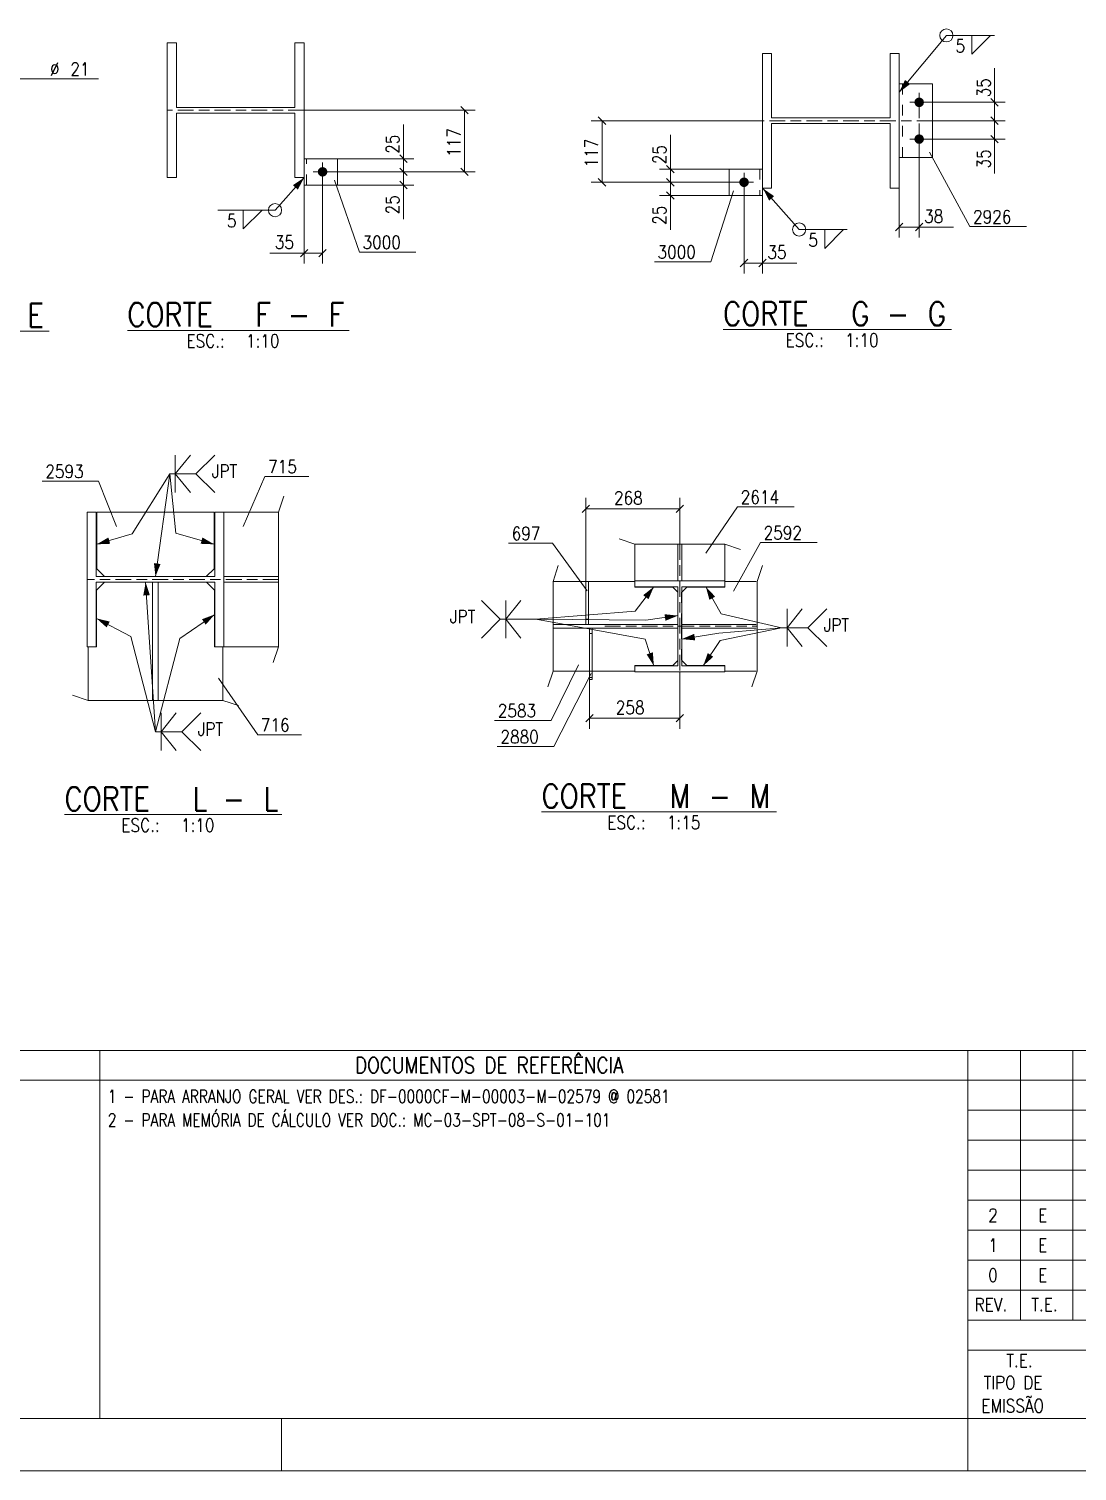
# Model space of a CAD drawing. Header units: millimetres. Extents: x 5 to 846, y 5 to 599.
# Drawn here: x 297.5 to 496.8, y 5 to 279.2 of the extents above; entities that cross this region are included whole.
import ezdxf

# ---------------------------------------------------------------- set-up
doc = ezdxf.new("R2010")
doc.units = ezdxf.units.MM
for name, pattern in [('XKITLINE00', [0]), ('XKITLINE02', [4, 2, -2]), ('XKITLINE06', [7, 3, -1, 2, -1])]:
    doc.linetypes.add(name, pattern=pattern)
for name, color, linetype, lineweight in [('Cota', 4, 'Continuous', 0), ('Marca da peça', 2, 'Continuous', 0), ('Marca do parafuso', 4, 'Continuous', 0), ('Objeto gráfico', 3, 'Continuous', 0), ('Outro tipo de objeto', 7, 'Continuous', 0), ('Parafuso', 3, 'Continuous', 0), ('Peça', 2, 'Continuous', 0), ('Solda', 1, 'Continuous', 0)]:
    doc.layers.add(name, color=color, linetype=linetype, lineweight=lineweight)
doc.styles.add('ROMANS', font='ROMANS__.TTF')
doc.styles.add('SIMPLEX', font='SIMPLEX_.TTF')

msp = doc.modelspace()

# ---------------------------------------------------------------- hatches: boundary and pattern name
at = {"layer": 'Parafuso'}
for points in [[(466.72, 264.33), (466.67, 264.34), (466.63, 264.34), (466.58, 264.35), (466.54, 264.36), (466.5, 264.37), (466.46, 264.38), (466.42, 264.4), (466.38, 264.42), (466.34, 264.44), (466.3, 264.46), (466.26, 264.48), (466.22, 264.51), (466.19, 264.54), (466.16, 264.57), (466.12, 264.6), (466.09, 264.63), (466.06, 264.66), (466.04, 264.7), (466.01, 264.73), (465.99, 264.77), (465.97, 264.81), (465.95, 264.85), (465.93, 264.89), (465.91, 264.93), (465.9, 264.97), (465.89, 265.01), (465.88, 265.06), (465.87, 265.1), (465.86, 265.14), (465.86, 265.19), (465.86, 265.23), (465.86, 265.28), (465.86, 265.32), (465.87, 265.36), (465.88, 265.41), (465.89, 265.45), (465.9, 265.49), (465.91, 265.54), (465.93, 265.58), (465.95, 265.62), (465.97, 265.66), (465.99, 265.69), (466.01, 265.73), (466.04, 265.77), (466.06, 265.8), (466.09, 265.84), (466.12, 265.87), (466.16, 265.9), (466.19, 265.93), (466.22, 265.95), (466.26, 265.98), (466.3, 266), (466.34, 266.03), (466.38, 266.05), (466.42, 266.06), (466.46, 266.08), (466.5, 266.09), (466.54, 266.1), (466.58, 266.11), (466.63, 266.12), (466.67, 266.13), (466.72, 266.13), (466.76, 266.13), (466.8, 266.13), (466.85, 266.13), (466.89, 266.12), (466.94, 266.11), (466.98, 266.1), (467.02, 266.09), (467.06, 266.08), (467.1, 266.06), (467.15, 266.05), (467.18, 266.03), (467.22, 266), (467.26, 265.98), (467.3, 265.95), (467.33, 265.93), (467.36, 265.9), (467.4, 265.87), (467.43, 265.84), (467.46, 265.8), (467.48, 265.77), (467.51, 265.73), (467.53, 265.69), (467.55, 265.66), (467.57, 265.62), (467.59, 265.58), (467.61, 265.54), (467.62, 265.49), (467.63, 265.45), (467.64, 265.41), (467.65, 265.36), (467.66, 265.32), (467.66, 265.28), (467.66, 265.23), (467.66, 265.19), (467.66, 265.14), (467.65, 265.1), (467.64, 265.06), (467.63, 265.01), (467.62, 264.97), (467.61, 264.93), (467.59, 264.89), (467.57, 264.85), (467.55, 264.81), (467.53, 264.77), (467.51, 264.73), (467.48, 264.7), (467.46, 264.66), (467.43, 264.63), (467.4, 264.6), (467.36, 264.57), (467.33, 264.54), (467.3, 264.51), (467.26, 264.48), (467.22, 264.46), (467.18, 264.44), (467.15, 264.42), (467.1, 264.4), (467.06, 264.38), (467.02, 264.37), (466.98, 264.36), (466.94, 264.35), (466.89, 264.34), (466.85, 264.34), (466.8, 264.33), (466.76, 264.33)], [(466.72, 257.33), (466.67, 257.34), (466.63, 257.34), (466.58, 257.35), (466.54, 257.36), (466.5, 257.37), (466.46, 257.38), (466.42, 257.4), (466.38, 257.42), (466.34, 257.44), (466.3, 257.46), (466.26, 257.48), (466.22, 257.51), (466.19, 257.54), (466.16, 257.57), (466.12, 257.6), (466.09, 257.63), (466.06, 257.66), (466.04, 257.7), (466.01, 257.73), (465.99, 257.77), (465.97, 257.81), (465.95, 257.85), (465.93, 257.89), (465.91, 257.93), (465.9, 257.97), (465.89, 258.01), (465.88, 258.06), (465.87, 258.1), (465.86, 258.14), (465.86, 258.19), (465.86, 258.23), (465.86, 258.28), (465.86, 258.32), (465.87, 258.36), (465.88, 258.41), (465.89, 258.45), (465.9, 258.49), (465.91, 258.54), (465.93, 258.58), (465.95, 258.62), (465.97, 258.66), (465.99, 258.69), (466.01, 258.73), (466.04, 258.77), (466.06, 258.8), (466.09, 258.84), (466.12, 258.87), (466.16, 258.9), (466.19, 258.93), (466.22, 258.95), (466.26, 258.98), (466.3, 259), (466.34, 259.03), (466.38, 259.05), (466.42, 259.06), (466.46, 259.08), (466.5, 259.09), (466.54, 259.1), (466.58, 259.11), (466.63, 259.12), (466.67, 259.13), (466.72, 259.13), (466.76, 259.13), (466.8, 259.13), (466.85, 259.13), (466.89, 259.12), (466.94, 259.11), (466.98, 259.1), (467.02, 259.09), (467.06, 259.08), (467.1, 259.06), (467.15, 259.05), (467.18, 259.03), (467.22, 259), (467.26, 258.98), (467.3, 258.95), (467.33, 258.93), (467.36, 258.9), (467.4, 258.87), (467.43, 258.84), (467.46, 258.8), (467.48, 258.77), (467.51, 258.73), (467.53, 258.69), (467.55, 258.66), (467.57, 258.62), (467.59, 258.58), (467.61, 258.54), (467.62, 258.49), (467.63, 258.45), (467.64, 258.41), (467.65, 258.36), (467.66, 258.32), (467.66, 258.28), (467.66, 258.23), (467.66, 258.19), (467.66, 258.14), (467.65, 258.1), (467.64, 258.06), (467.63, 258.01), (467.62, 257.97), (467.61, 257.93), (467.59, 257.89), (467.57, 257.85), (467.55, 257.81), (467.53, 257.77), (467.51, 257.73), (467.48, 257.7), (467.46, 257.66), (467.43, 257.63), (467.4, 257.6), (467.36, 257.57), (467.33, 257.54), (467.3, 257.51), (467.26, 257.48), (467.22, 257.46), (467.18, 257.44), (467.15, 257.42), (467.1, 257.4), (467.06, 257.38), (467.02, 257.37), (466.98, 257.36), (466.94, 257.35), (466.89, 257.34), (466.85, 257.34), (466.8, 257.33), (466.76, 257.33)], [(353.37, 252.91), (353.41, 252.91), (353.46, 252.9), (353.5, 252.89), (353.54, 252.88), (353.59, 252.87), (353.63, 252.86), (353.67, 252.84), (353.71, 252.82), (353.75, 252.8), (353.79, 252.78), (353.83, 252.76), (353.86, 252.73), (353.9, 252.71), (353.93, 252.68), (353.96, 252.65), (353.99, 252.62), (354.02, 252.58), (354.05, 252.55), (354.07, 252.51), (354.1, 252.47), (354.12, 252.44), (354.14, 252.4), (354.16, 252.36), (354.17, 252.31), (354.19, 252.27), (354.2, 252.23), (354.21, 252.19), (354.22, 252.14), (354.22, 252.1), (354.22, 252.06), (354.23, 252.01), (354.22, 251.97), (354.22, 251.92), (354.22, 251.88), (354.21, 251.84), (354.2, 251.79), (354.19, 251.75), (354.17, 251.71), (354.16, 251.67), (354.14, 251.63), (354.12, 251.59), (354.1, 251.55), (354.07, 251.51), (354.05, 251.47), (354.02, 251.44), (353.99, 251.41), (353.96, 251.37), (353.93, 251.34), (353.9, 251.32), (353.86, 251.29), (353.83, 251.26), (353.79, 251.24), (353.75, 251.22), (353.71, 251.2), (353.67, 251.18), (353.63, 251.16), (353.59, 251.15), (353.54, 251.14), (353.5, 251.13), (353.46, 251.12), (353.41, 251.12), (353.37, 251.11), (353.33, 251.11), (353.28, 251.11), (353.24, 251.12), (353.19, 251.12), (353.15, 251.13), (353.11, 251.14), (353.06, 251.15), (353.02, 251.16), (352.98, 251.18), (352.94, 251.2), (352.9, 251.22), (352.86, 251.24), (352.83, 251.26), (352.79, 251.29), (352.75, 251.32), (352.72, 251.34), (352.69, 251.37), (352.66, 251.41), (352.63, 251.44), (352.6, 251.47), (352.58, 251.51), (352.55, 251.55), (352.53, 251.59), (352.51, 251.63), (352.49, 251.67), (352.48, 251.71), (352.46, 251.75), (352.45, 251.79), (352.44, 251.84), (352.44, 251.88), (352.43, 251.92), (352.43, 251.97), (352.43, 252.01), (352.43, 252.06), (352.43, 252.1), (352.44, 252.14), (352.44, 252.19), (352.45, 252.23), (352.46, 252.27), (352.48, 252.31), (352.49, 252.36), (352.51, 252.4), (352.53, 252.44), (352.55, 252.47), (352.58, 252.51), (352.6, 252.55), (352.63, 252.58), (352.66, 252.62), (352.69, 252.65), (352.72, 252.68), (352.75, 252.71), (352.79, 252.73), (352.83, 252.76), (352.86, 252.78), (352.9, 252.8), (352.94, 252.82), (352.98, 252.84), (353.02, 252.86), (353.06, 252.87), (353.11, 252.88), (353.15, 252.89), (353.19, 252.9), (353.24, 252.91), (353.28, 252.91), (353.33, 252.91)], [(433.5, 250.93), (433.55, 250.93), (433.59, 250.92), (433.64, 250.91), (433.68, 250.9), (433.72, 250.89), (433.76, 250.88), (433.8, 250.86), (433.84, 250.84), (433.88, 250.82), (433.92, 250.8), (433.96, 250.78), (434, 250.75), (434.03, 250.73), (434.06, 250.7), (434.1, 250.67), (434.13, 250.64), (434.16, 250.6), (434.18, 250.57), (434.21, 250.53), (434.23, 250.49), (434.25, 250.45), (434.27, 250.42), (434.29, 250.38), (434.31, 250.33), (434.32, 250.29), (434.33, 250.25), (434.34, 250.21), (434.35, 250.16), (434.36, 250.12), (434.36, 250.07), (434.36, 250.03), (434.36, 249.99), (434.36, 249.94), (434.35, 249.9), (434.34, 249.86), (434.33, 249.81), (434.32, 249.77), (434.31, 249.73), (434.29, 249.69), (434.27, 249.65), (434.25, 249.61), (434.23, 249.57), (434.21, 249.53), (434.18, 249.49), (434.16, 249.46), (434.13, 249.43), (434.1, 249.39), (434.06, 249.36), (434.03, 249.33), (434, 249.31), (433.96, 249.28), (433.92, 249.26), (433.88, 249.24), (433.84, 249.22), (433.8, 249.2), (433.76, 249.18), (433.72, 249.17), (433.68, 249.16), (433.64, 249.15), (433.59, 249.14), (433.55, 249.14), (433.5, 249.13), (433.46, 249.13), (433.42, 249.13), (433.37, 249.14), (433.33, 249.14), (433.28, 249.15), (433.24, 249.16), (433.2, 249.17), (433.16, 249.18), (433.12, 249.2), (433.08, 249.22), (433.04, 249.24), (433, 249.26), (432.96, 249.28), (432.92, 249.31), (432.89, 249.33), (432.86, 249.36), (432.82, 249.39), (432.79, 249.43), (432.76, 249.46), (432.74, 249.49), (432.71, 249.53), (432.69, 249.57), (432.67, 249.61), (432.65, 249.65), (432.63, 249.69), (432.61, 249.73), (432.6, 249.77), (432.59, 249.81), (432.58, 249.86), (432.57, 249.9), (432.56, 249.94), (432.56, 249.99), (432.56, 250.03), (432.56, 250.07), (432.56, 250.12), (432.57, 250.16), (432.58, 250.21), (432.59, 250.25), (432.6, 250.29), (432.61, 250.33), (432.63, 250.38), (432.65, 250.42), (432.67, 250.45), (432.69, 250.49), (432.71, 250.53), (432.74, 250.57), (432.76, 250.6), (432.79, 250.64), (432.82, 250.67), (432.86, 250.7), (432.89, 250.73), (432.92, 250.75), (432.96, 250.78), (433, 250.8), (433.04, 250.82), (433.08, 250.84), (433.12, 250.86), (433.16, 250.88), (433.2, 250.89), (433.24, 250.9), (433.28, 250.91), (433.33, 250.92), (433.37, 250.93), (433.42, 250.93), (433.46, 250.93)]]:
    msp.add_hatch(color=7, dxfattribs=at).paths.add_polyline_path(points, flags=17)
at = {"layer": 'Solda'}
for points in [[(462.96, 267.16), (464.08, 269.49), (465.04, 268.69)], [(349.83, 250.91), (348.62, 248.63), (347.69, 249.47)], [(437.06, 248.85), (439.18, 247.39), (438.24, 246.56)], [(416.31, 173.13), (415.29, 170.76), (414.29, 171.53)], [(426.2, 173.13), (427.97, 171.26), (426.88, 170.64)], [(420.9, 167.64), (418.52, 166.67), (418.34, 167.91)], [(421.6, 163.18), (423.98, 164.18), (424.17, 162.95)], [(416.31, 158.1), (414.94, 160.28), (416.13, 160.67)], [(425.7, 158.1), (426.57, 160.53), (427.61, 159.83)]]:
    msp.add_hatch(color=7, dxfattribs=at).paths.add_polyline_path(points, flags=17)

# ---------------------------------------------------------------- linework, layer by layer
at = {"layer": 'Cota', "color": 7, "linetype": 'XKITLINE00', "lineweight": 0}
for p, q in [((481.1, 265.23), (481.1, 271.75)), ((481.1, 265.23), (481.1, 271.75)), ((349.81, 263.71), (382.33, 263.71)), ((379.62, 264.42), (381.03, 263.01)), ((380.33, 252.01), (380.33, 263.71)), ((466.76, 265.23), (483.1, 265.23)), ((480.39, 265.94), (481.8, 264.52)), ((481.1, 261.73), (481.1, 265.23)), ((368.7, 254.51), (368.7, 261.03)), ((368.7, 254.51), (368.7, 261.03)), ((436.96, 261.73), (404.41, 261.73)), ((405.75, 262.44), (407.17, 261.03)), ((406.46, 250.03), (406.46, 261.73)), ((469.31, 261.73), (483.1, 261.73)), ((469.31, 261.73), (483.1, 261.73)), ((480.39, 262.44), (481.8, 261.02)), ((480.39, 262.44), (481.8, 261.02)), ((481.1, 258.23), (481.1, 261.73)), ((419.45, 252.53), (419.45, 259.05)), ((419.45, 252.53), (419.45, 259.05)), ((466.76, 258.23), (466.76, 239.52)), ((466.76, 258.23), (483.1, 258.23)), ((480.39, 258.94), (481.8, 257.52)), ((481.1, 258.23), (481.1, 251.72)), ((481.1, 258.23), (481.1, 251.72)), ((367.99, 255.22), (369.4, 253.8)), ((356.18, 254.51), (370.7, 254.51)), ((367.99, 252.72), (369.4, 251.3)), ((367.99, 252.72), (369.4, 251.3)), ((368.7, 252.01), (368.7, 254.51)), ((379.62, 252.72), (381.03, 251.3)), ((430.61, 252.53), (417.4, 252.53)), ((418.74, 253.24), (420.15, 251.82)), ((419.45, 250.03), (419.45, 252.53)), ((353.33, 252.01), (382.33, 252.01)), ((353.33, 252.01), (370.7, 252.01)), ((353.33, 252.01), (370.7, 252.01)), ((353.33, 252.01), (353.33, 234.58)), ((367.99, 250.22), (369.4, 248.8)), ((368.7, 249.51), (368.7, 252.01)), ((433.46, 250.03), (404.41, 250.03)), ((405.75, 250.74), (407.17, 249.32)), ((433.46, 250.03), (417.4, 250.03)), ((433.46, 250.03), (417.4, 250.03)), ((418.74, 250.74), (420.15, 249.32)), ((418.74, 250.74), (420.15, 249.32)), ((419.45, 247.53), (419.45, 250.03)), ((433.46, 250.03), (433.46, 232.68)), ((349.83, 249.51), (349.83, 234.58)), ((356.18, 249.51), (370.7, 249.51)), ((368.7, 249.51), (368.7, 243)), ((368.7, 249.51), (368.7, 243)), ((430.61, 247.53), (417.4, 247.53)), ((418.74, 248.24), (420.15, 246.82)), ((419.45, 247.53), (419.45, 241.01)), ((419.45, 247.53), (419.45, 241.01)), ((436.96, 247.53), (436.96, 232.68)), ((462.96, 248.93), (462.96, 239.52)), ((463.67, 242.23), (462.25, 240.81)), ((462.96, 241.52), (466.76, 241.52)), ((467.47, 242.23), (466.05, 240.81)), ((466.76, 241.52), (473.28, 241.52)), ((466.76, 241.52), (473.28, 241.52)), ((349.83, 236.58), (343.31, 236.58)), ((349.83, 236.58), (343.31, 236.58)), ((350.53, 237.28), (349.12, 235.87)), ((349.83, 236.58), (353.33, 236.58)), ((354.03, 237.28), (352.62, 235.87)), ((434.17, 235.38), (432.75, 233.97)), ((433.46, 234.68), (436.96, 234.68)), ((437.67, 235.38), (436.25, 233.97)), ((436.96, 234.68), (443.48, 234.68)), ((436.96, 234.68), (443.48, 234.68)), ((403.39, 174.15), (403.39, 190.01)), ((421.25, 181.22), (421.25, 190.01)), ((404.09, 188.67), (402.68, 187.25)), ((403.39, 187.96), (421.25, 187.96)), ((421.96, 188.67), (420.55, 187.25)), ((421.25, 156.95), (421.25, 146.14)), ((404.05, 155.5), (404.05, 146.14)), ((404.76, 148.85), (403.35, 147.43)), ((404.05, 148.14), (421.25, 148.14)), ((421.96, 148.85), (420.55, 147.43))]:
    msp.add_line(p, q, dxfattribs=at)
at = {"layer": 'Cota', "color": 3}
for p in [(380.33, 263.71), (481.1, 265.23), (406.46, 261.73), (481.1, 261.73), (481.1, 261.73), (481.1, 258.23), (368.7, 254.51), (419.45, 252.53), (368.7, 252.01), (368.7, 252.01), (380.33, 252.01), (406.46, 250.03), (419.45, 250.03), (419.45, 250.03), (368.7, 249.51), (419.45, 247.53), (462.96, 241.52), (466.76, 241.52), (349.83, 236.58), (353.33, 236.58), (433.46, 234.68), (436.96, 234.68), (403.39, 187.96), (421.25, 187.96), (404.05, 148.14), (421.25, 148.14)]:
    msp.add_point(p, dxfattribs=at)
at = {"layer": 'Marca da peça', "color": 7, "linetype": 'XKITLINE00', "lineweight": 0}
for p, q in [((468.74, 255.77), (476.4, 241.59)), ((355.57, 250.4), (360.33, 236.77)), ((431.48, 248.38), (427.15, 234.92)), ((476.4, 241.59), (487.14, 241.59)), ((360.33, 236.77), (371.07, 236.77)), ((416.41, 234.92), (427.15, 234.92)), ((300.01, 193.21), (310.75, 193.21)), ((314.15, 184.61), (310.75, 193.21)), ((338.25, 184.62), (342.38, 194.12)), ((342.38, 194.12), (350.73, 194.12)), ((426.19, 179.51), (432.23, 188.31)), ((432.23, 188.31), (442.97, 188.31)), ((388.68, 181.41), (397.03, 181.41)), ((403.65, 172.38), (397.03, 181.41)), ((431.43, 172.27), (436.59, 181.53)), ((436.59, 181.53), (447.34, 181.53)), ((401.97, 158.3), (396.78, 147.72)), ((404.39, 156.67), (397.29, 142.77)), ((333.52, 155.77), (340.99, 145)), ((386.04, 147.72), (396.78, 147.72)), ((340.99, 145), (349.34, 145)), ((386.55, 142.77), (397.29, 142.77))]:
    msp.add_line(p, q, dxfattribs=at)
at = {"layer": 'Marca do parafuso', "color": 7, "linetype": 'XKITLINE00', "lineweight": 0}
msp.add_line((287.37, 269.7), (310.74, 269.7), dxfattribs=at)
at = {"layer": 'Objeto gráfico', "color": 7, "linetype": 'XKITLINE06', "lineweight": 0}
for p, q in [((349.81, 263.71), (323.81, 263.71)), ((466.76, 265.23), (466.76, 258.23)), ((469.31, 261.73), (436.96, 261.73)), ((421.25, 181.22), (421.25, 156.95)), ((344.95, 174.53), (308.55, 174.53)), ((407, 165.61), (435.94, 165.61))]:
    msp.add_line(p, q, dxfattribs=at)
at = {"layer": 'Objeto gráfico', "color": 7, "linetype": 'XKITLINE00', "lineweight": 0}
for p, q in [((344.95, 187.33), (345.95, 190.33)), ((344.95, 187.33), (344.95, 161.73)), ((412.72, 181.22), (409.72, 182.22)), ((412.72, 181.22), (429.79, 181.22)), ((429.79, 181.22), (432.79, 180.22)), ((397.14, 174.15), (398.14, 177.15)), ((435.94, 174.15), (436.94, 177.15)), ((397.14, 157.08), (397.14, 174.15)), ((435.94, 174.15), (435.94, 157.08)), ((344.95, 161.73), (343.95, 158.73)), ((397.14, 157.08), (396.14, 154.08)), ((435.94, 157.08), (434.94, 154.08)), ((308.75, 151.54), (305.75, 152.54)), ((308.75, 151.54), (334.35, 151.54)), ((334.35, 151.54), (337.35, 150.54))]:
    msp.add_line(p, q, dxfattribs=at)
at = {"layer": 'Outro tipo de objeto', "color": 1, "linetype": 'XKITLINE00', "lineweight": 0}
for p, q in [((258.73, 221.74), (301.32, 221.74)), ((316.22, 221.87), (358.38, 221.87)), ((429.49, 222.02), (472.91, 222.02)), ((304.27, 129.81), (345.59, 129.81)), ((394.97, 130.33), (439.65, 130.33))]:
    msp.add_line(p, q, dxfattribs=at)
at = {"layer": 'Outro tipo de objeto', "color": 5, "linetype": 'XKITLINE00', "lineweight": 0}
for p, q in [((30, 85), (836, 85)), ((311, 15), (311, 85)), ((476, 15), (476, 85))]:
    msp.add_line(p, q, dxfattribs=at)
at = {"layer": 'Outro tipo de objeto', "color": 3, "linetype": 'XKITLINE00', "lineweight": 0}
for p, q in [((486, 33.7), (486, 85)), ((496, 33.7), (496, 85))]:
    msp.add_line(p, q, dxfattribs=at)
at = {"layer": 'Outro tipo de objeto', "color": 4, "linetype": 'XKITLINE00', "lineweight": 0}
for p, q in [((30, 79.3), (476, 79.3)), ((476, 39.4), (661, 39.4)), ((476, 33.7), (661, 33.7)), ((476, 28), (661, 28))]:
    msp.add_line(p, q, dxfattribs=at)
at = {"layer": 'Outro tipo de objeto', "color": 7, "linetype": 'XKITLINE00', "lineweight": 0}
for p, q in [((476, 79.3), (661, 79.3)), ((476, 73.6), (661, 73.6)), ((476, 67.9), (661, 67.9)), ((476, 62.2), (661, 62.2)), ((476, 56.5), (661, 56.5)), ((476, 50.8), (661, 50.8)), ((476, 45.1), (661, 45.1)), ((5.04, 5.04), (846, 5.04))]:
    msp.add_line(p, q, dxfattribs=at)
at = {"layer": 'Outro tipo de objeto', "color": 6, "linetype": 'XKITLINE00', "lineweight": 0}
msp.add_line((30, 15), (836, 15), dxfattribs=at)
at = {"layer": 'Outro tipo de objeto', "color": 2, "linetype": 'XKITLINE00', "lineweight": 0}
for p, q in [((345.5, 15), (345.5, 5)), ((476, 15), (476, 5))]:
    msp.add_line(p, q, dxfattribs=at)
at = {"layer": 'Parafuso', "color": 7, "linetype": 'XKITLINE00', "lineweight": 0}
for p, q in [((466.76, 267.03), (466.76, 263.43)), ((468.56, 265.23), (464.96, 265.23)), ((468.56, 258.23), (464.96, 258.23)), ((466.76, 260.03), (466.76, 256.43)), ((353.33, 253.81), (353.33, 250.21)), ((351.53, 252.01), (355.13, 252.01)), ((431.66, 250.03), (435.26, 250.03)), ((433.46, 251.83), (433.46, 248.23))]:
    msp.add_line(p, q, dxfattribs=at)
at = {"layer": 'Peça', "color": 4, "linetype": 'XKITLINE00', "lineweight": 0}
for p, q in [((323.81, 250.91), (323.81, 276.51)), ((323.81, 276.51), (325.54, 276.51)), ((325.54, 276.51), (325.54, 264.25)), ((348.08, 276.51), (349.81, 276.51)), ((348.08, 264.25), (348.08, 276.51)), ((349.81, 276.51), (349.81, 250.91)), ((436.96, 248.93), (436.96, 274.53)), ((436.96, 274.53), (438.69, 274.53)), ((438.69, 274.53), (438.69, 262.27)), ((461.23, 274.53), (462.96, 274.53)), ((461.23, 262.27), (461.23, 274.53)), ((462.96, 274.53), (462.96, 248.93)), ((469.31, 268.73), (462.96, 268.73)), ((469.31, 254.73), (469.31, 268.73)), ((325.54, 264.25), (348.08, 264.25)), ((348.08, 263.18), (325.54, 263.18)), ((325.54, 263.18), (325.54, 250.91)), ((348.08, 250.91), (348.08, 263.18)), ((438.69, 262.27), (461.23, 262.27)), ((461.23, 261.2), (438.69, 261.2)), ((438.69, 261.2), (438.69, 248.93)), ((461.23, 248.93), (461.23, 261.2)), ((349.83, 254.51), (349.83, 249.51)), ((349.83, 254.51), (356.18, 254.51)), ((356.18, 254.51), (356.18, 249.51)), ((430.61, 252.53), (430.61, 252.53)), ((430.61, 252.53), (436.96, 252.53)), ((430.61, 252.53), (430.61, 247.53)), ((469.31, 254.73), (462.96, 254.73)), ((325.54, 250.91), (323.81, 250.91)), ((349.81, 250.91), (348.08, 250.91)), ((349.83, 249.51), (349.83, 249.51)), ((356.18, 249.51), (349.83, 249.51)), ((356.18, 249.51), (356.18, 249.51)), ((430.61, 247.53), (436.96, 247.53)), ((436.96, 248.93), (436.96, 247.53)), ((438.69, 248.93), (436.96, 248.93)), ((462.96, 248.93), (461.23, 248.93)), ((308.55, 161.73), (308.55, 187.33)), ((308.55, 187.33), (310.28, 187.33)), ((310.28, 187.33), (310.28, 175.06)), ((332.72, 187.33), (310.38, 187.33)), ((310.38, 187.33), (310.38, 176.56)), ((332.72, 176.56), (332.72, 187.33)), ((332.82, 187.33), (334.55, 187.33)), ((332.82, 175.06), (332.82, 187.33)), ((344.95, 187.33), (334.55, 187.33)), ((334.55, 187.33), (334.55, 161.73)), ((412.72, 181.22), (412.72, 174.28)), ((420.9, 181.22), (420.9, 174.28)), ((421.61, 181.22), (421.61, 174.28)), ((429.79, 181.22), (429.79, 174.28)), ((310.38, 176.56), (311.88, 175.06)), ((331.22, 175.06), (332.72, 176.56)), ((310.28, 175.06), (332.82, 175.06)), ((332.82, 173.99), (310.28, 173.99)), ((310.28, 173.99), (310.28, 161.73)), ((311.84, 173.99), (310.35, 172.5)), ((321.01, 174), (321.01, 151.54)), ((322.08, 174), (321.01, 174)), ((322.08, 174), (322.08, 151.54)), ((332.75, 172.5), (331.26, 173.99)), ((332.82, 161.73), (332.82, 173.99)), ((334.55, 175.06), (334.55, 173.99)), ((344.95, 175.06), (334.55, 175.06)), ((344.95, 173.99), (334.55, 173.99)), ((397.14, 174.15), (403.39, 174.15)), ((403.39, 174.15), (403.92, 174.15)), ((403.39, 165.96), (403.39, 174.15)), ((403.92, 174.15), (403.92, 165.96)), ((403.92, 174.15), (412.72, 174.15)), ((412.72, 173.13), (412.72, 174.28)), ((412.72, 174.28), (429.79, 174.28)), ((412.72, 173.13), (412.72, 173.08)), ((420.9, 173.13), (412.72, 173.13)), ((412.72, 173.08), (419.9, 173.08)), ((419.9, 173.08), (420.9, 172.09)), ((420.9, 174.28), (421.61, 174.28)), ((420.9, 158.1), (420.9, 173.13)), ((429.79, 173.13), (421.61, 173.13)), ((421.61, 173.13), (421.61, 158.1)), ((421.61, 172.09), (422.6, 173.08)), ((422.6, 173.08), (429.79, 173.08)), ((429.79, 174.28), (429.79, 173.13)), ((435.74, 174.15), (429.79, 174.15)), ((429.79, 173.13), (429.79, 173.08)), ((310.35, 172.5), (310.35, 161.73)), ((332.75, 172.5), (332.75, 161.73)), ((397.14, 165.96), (420.9, 165.96)), ((397.14, 165.26), (420.9, 165.26)), ((403.92, 165.96), (403.39, 165.96)), ((404.05, 165.26), (404.05, 155.5)), ((404.05, 165.26), (404.59, 165.26)), ((404.59, 165.26), (404.59, 155.5)), ((420.9, 165.96), (420.9, 165.26)), ((421.6, 165.97), (435.74, 165.97)), ((421.6, 165.97), (421.6, 165.26)), ((421.6, 165.26), (435.74, 165.26)), ((310.28, 161.73), (308.55, 161.73)), ((308.75, 151.54), (308.75, 161.73)), ((310.35, 161.73), (310.28, 161.73)), ((332.82, 161.73), (332.75, 161.73)), ((334.55, 161.73), (332.82, 161.73)), ((334.35, 151.54), (334.35, 161.73)), ((344.95, 161.73), (334.55, 161.73)), ((420.9, 159.14), (419.9, 158.15)), ((422.6, 158.15), (421.61, 159.14)), ((397.14, 157.08), (404.05, 157.08)), ((404.59, 157.08), (412.72, 157.08)), ((419.9, 158.15), (412.72, 158.15)), ((412.72, 158.15), (412.72, 158.1)), ((412.72, 156.95), (412.72, 158.1)), ((412.72, 158.1), (420.9, 158.1)), ((429.79, 156.95), (412.72, 156.95)), ((421.61, 158.1), (429.79, 158.1)), ((429.79, 158.15), (422.6, 158.15)), ((429.79, 158.1), (429.79, 158.15)), ((429.79, 158.1), (429.79, 156.95)), ((435.74, 157.08), (429.79, 157.08)), ((404.05, 155.5), (404.59, 155.5))]:
    msp.add_line(p, q, dxfattribs=at)
at = {"layer": 'Peça', "color": 7, "linetype": 'XKITLINE02', "lineweight": 0}
for p, q in [((462.96, 254.73), (462.96, 268.73)), ((463.6, 254.73), (463.6, 268.73)), ((349.83, 254.51), (349.83, 254.51)), ((350.3, 254.51), (349.83, 254.51)), ((350.3, 249.51), (350.3, 254.51)), ((356.18, 254.51), (350.3, 254.51)), ((356.18, 254.51), (356.18, 254.51)), ((436.48, 252.53), (430.61, 252.53)), ((430.61, 252.53), (430.61, 252.53)), ((436.96, 252.53), (436.48, 252.53)), ((436.48, 252.53), (436.48, 252.53)), ((436.48, 252.53), (436.48, 247.53)), ((436.96, 252.53), (436.96, 252.53)), ((436.96, 252.53), (436.96, 248.93)), ((349.83, 249.51), (350.3, 249.51)), ((350.3, 249.51), (350.3, 249.51)), ((350.3, 249.51), (356.18, 249.51)), ((430.61, 247.53), (436.48, 247.53)), ((436.48, 247.53), (436.96, 247.53)), ((334.55, 187.33), (334.55, 175.06)), ((311.84, 173.99), (311.85, 174)), ((311.85, 174), (311.84, 173.99)), ((321.01, 174), (311.85, 174)), ((311.88, 175.06), (331.22, 175.06)), ((331.25, 174), (322.08, 174)), ((331.26, 173.99), (331.25, 174)), ((331.26, 173.99), (331.25, 174)), ((334.55, 173.99), (334.55, 161.73)), ((403.92, 174.15), (403.39, 174.15)), ((403.39, 174.15), (403.92, 174.15)), ((412.72, 174.28), (420.9, 174.28)), ((412.72, 174.15), (412.72, 173.13)), ((421.61, 174.28), (429.79, 174.28)), ((429.79, 173.08), (429.79, 174.15)), ((420.9, 172.09), (420.9, 172.08)), ((420.9, 172.08), (420.9, 165.96)), ((421.6, 172.08), (421.61, 172.09)), ((421.61, 172.09), (421.6, 172.08)), ((421.6, 172.08), (421.6, 165.97)), ((403.39, 166.96), (403.92, 166.96)), ((404.59, 165.26), (404.05, 165.26)), ((420.9, 165.26), (420.9, 159.15)), ((421.6, 165.26), (421.6, 159.15)), ((404.05, 164.26), (404.59, 164.26)), ((310.35, 161.73), (308.75, 161.73)), ((332.75, 161.73), (334.35, 161.73)), ((420.9, 159.15), (420.9, 159.14)), ((420.9, 159.14), (420.9, 159.15)), ((421.61, 159.14), (421.6, 159.15)), ((421.6, 159.15), (421.61, 159.14)), ((404.05, 157.08), (404.59, 157.08)), ((404.05, 157.08), (404.59, 157.08)), ((412.72, 158.1), (412.72, 157.08)), ((429.79, 158.15), (429.79, 157.08)), ((404.05, 155.88), (404.59, 155.88))]:
    msp.add_line(p, q, dxfattribs=at)
at = {"layer": 'Solda', "color": 7, "linetype": 'XKITLINE00', "lineweight": 0}
for p, q in [((462.96, 267.16), (471.93, 277.95)), ((471.93, 277.95), (481.07, 277.95)), ((349.83, 250.91), (344.29, 244.72)), ((437.06, 248.85), (443.95, 241.05)), ((333.4, 244.72), (344.29, 244.72)), ((443.95, 241.05), (453.09, 241.05)), ((317.15, 183.18), (324.26, 194.6)), ((321.55, 175.06), (324.26, 194.6)), ((325.4, 183.34), (324.26, 194.6)), ((324.26, 194.6), (329.26, 194.6)), ((310.38, 181.2), (317.15, 183.18)), ((332.72, 181.2), (325.4, 183.34)), ((319.69, 173.99), (321.59, 145.57)), ((416.31, 173.13), (412.77, 168.52)), ((426.2, 173.13), (429.1, 167.97)), ((332.82, 167.86), (326.18, 163.29)), ((412.77, 168.52), (393.86, 166.96)), ((420.9, 167.64), (414.8, 166.78)), ((429.1, 167.97), (440.61, 165.35)), ((310.35, 167.12), (316.88, 163.7)), ((387.11, 166.96), (393.86, 166.96)), ((414.65, 163.16), (393.86, 166.96)), ((414.8, 166.78), (393.86, 166.96)), ((428.67, 164.29), (440.61, 165.35)), ((428.92, 162.9), (440.61, 165.35)), ((440.61, 165.35), (445.61, 165.35)), ((316.88, 163.7), (321.59, 145.57)), ((326.18, 163.29), (321.59, 145.57)), ((416.31, 158.1), (414.65, 163.16)), ((421.6, 163.18), (428.67, 164.29)), ((425.7, 158.1), (428.92, 162.9)), ((321.59, 145.57), (326.59, 145.57))]:
    msp.add_line(p, q, dxfattribs=at)
at = {"layer": 'Solda', "color": 3, "linetype": 'XKITLINE00', "lineweight": 0}
for p, q in [((476.78, 277.95), (480.35, 277.95)), ((480.35, 277.95), (476.78, 274.38)), ((476.78, 274.38), (476.78, 277.95)), ((338.25, 244.72), (341.82, 244.72)), ((341.82, 244.72), (338.25, 241.15)), ((338.25, 241.15), (338.25, 244.72)), ((448.8, 241.05), (452.37, 241.05)), ((452.37, 241.05), (448.8, 237.47)), ((448.8, 237.47), (448.8, 241.05)), ((325.33, 194.6), (328.19, 198.18)), ((325.33, 194.6), (325.33, 198.18)), ((329.26, 194.6), (332.83, 198.18)), ((325.33, 194.6), (328.19, 191.03)), ((325.33, 194.6), (325.33, 191.03)), ((329.26, 194.6), (332.83, 191.03)), ((387.11, 166.96), (383.54, 170.53)), ((388.18, 166.96), (391.04, 170.53)), ((388.18, 166.96), (388.18, 170.53)), ((441.69, 165.35), (444.54, 168.92)), ((441.69, 165.35), (441.69, 168.92)), ((445.61, 165.35), (449.19, 168.92)), ((387.11, 166.96), (383.54, 163.39)), ((388.18, 166.96), (391.04, 163.39)), ((388.18, 166.96), (388.18, 163.39)), ((441.69, 165.35), (444.54, 161.78)), ((441.69, 165.35), (441.69, 161.78)), ((445.61, 165.35), (449.19, 161.78)), ((322.67, 145.57), (325.52, 149.15)), ((322.67, 145.57), (322.67, 149.15)), ((326.59, 145.57), (330.17, 149.15)), ((322.67, 145.57), (325.52, 142)), ((322.67, 145.57), (322.67, 142)), ((326.59, 145.57), (330.17, 142))]:
    msp.add_line(p, q, dxfattribs=at)
for centre, start, end in [((471.93, 277.95), 90, 270), ((471.93, 277.95), 270, 90), ((344.29, 244.72), 90, 270), ((344.29, 244.72), 270, 90), ((443.95, 241.05), 90, 270), ((443.95, 241.05), 270, 90)]:
    msp.add_arc(centre, 1.25, start, end, dxfattribs=at)
at = {"layer": 'Solda', "color": 7}
for points in [[(312.6, 181.29), (310.38, 181.2), (312.6, 182.5)], [(312.6, 181.29), (312.6, 182.5), (312.95, 181.3)], [(330.49, 181.29), (330.14, 181.3), (330.49, 182.5)], [(330.49, 181.29), (330.49, 182.5), (332.72, 181.2)], [(321.55, 175.06), (321.27, 177.63), (321.55, 177.59)], [(321.55, 175.06), (321.55, 177.59), (322.51, 177.45)], [(319.69, 171.49), (319.24, 171.46), (319.69, 173.99)], [(319.69, 171.49), (319.69, 173.99), (320.48, 171.54)], [(331.11, 165.93), (331.11, 167.22), (332.82, 167.86)], [(312.27, 165.4), (310.35, 167.12), (312.27, 166.65)], [(312.27, 165.4), (312.27, 166.65), (312.85, 166.51)], [(331.11, 165.93), (330.4, 166.96), (331.11, 167.22)]]:
    msp.add_solid(points, dxfattribs=at)

# ---------------------------------------------------------------- texts
at = {"layer": 'Cota', "color": 3, "style": 'SIMPLEX', "width": 0.85}
for s, p in [('35', (480.3, 266.17)), ('25', (367.9, 255.45)), ('117', (379.53, 254.85)), ('117', (405.66, 252.87)), ('25', (418.65, 253.47)), ('35', (480.3, 252.65)), ('25', (367.9, 243.93)), ('25', (418.65, 241.95))]:
    msp.add_text(s, height=2.5, rotation=90.0002, dxfattribs=at).set_placement(p)
at = {"layer": 'Cota', "color": 3, "width": 0.85}
for s, style, p in [('38', 'SIMPLEX', (467.7, 242.32)), ('35', 'SIMPLEX', (344.25, 237.38)), ('35', 'SIMPLEX', (437.9, 235.48)), ('268', 'ROMANS', (408.74, 188.76)), ('258', 'ROMANS', (409.08, 148.94))]:
    msp.add_text(s, height=2.5, dxfattribs=dict(at, style=style)).set_placement(p)
at = {"layer": 'Marca da peça', "color": 4, "style": 'ROMANS', "width": 0.85}
for s, p in [('2926', (477, 242.19)), ('3000', (360.93, 237.37)), ('3000', (417.01, 235.52)), ('2593', (300.61, 193.81)), ('715', (342.98, 194.72)), ('2614', (432.83, 188.91)), ('697', (389.28, 182.01)), ('2592', (437.19, 182.13)), ('2583', (386.64, 148.32)), ('716', (341.59, 145.6)), ('2880', (387.15, 143.37))]:
    msp.add_text(s, height=2.5, dxfattribs=at).set_placement(p)
at = {"layer": 'Marca do parafuso', "color": 3, "style": 'ROMANS', "width": 0.85}
for s, p in [('Ø', (301.5, 270.3)), ('21', (305.37, 270.3))]:
    msp.add_text(s, height=2.5, dxfattribs=at).set_placement(p)
at = {"layer": 'Outro tipo de objeto', "color": 1, "style": 'ROMANS', "width": 0.85}
for s, p in [('E', (297.23, 222.49)), ('CORTE', (316.22, 222.62)), ('F', (340.58, 222.62)), ('F', (354.5, 222.62)), ('CORTE', (429.49, 222.77)), ('G', (453.85, 222.77)), ('G', (468.41, 222.77)), ('-', (346.7, 222.62)), ('-', (460.61, 222.77)), ('CORTE', (304.27, 130.56)), ('L', (328.62, 130.56)), ('L', (342.13, 130.56)), ('CORTE', (394.97, 131.08)), ('M', (419.33, 131.08)), ('M', (434.52, 131.08)), ('-', (334.33, 130.56)), ('-', (426.72, 131.08))]:
    msp.add_text(s, height=4.5, dxfattribs=at).set_placement(p)
at = {"layer": 'Outro tipo de objeto', "color": 3, "style": 'ROMANS'}
for s, width, p in [('ESC.:', 0.85, (327.45, 218.62)), ('1:10', 0.85, (338.77, 218.62)), ('ESC.:', 0.85, (441.36, 218.77)), ('1:10', 0.85, (452.67, 218.77)), ('ESC.:', 0.85, (315.08, 126.56)), ('1:10', 0.85, (326.4, 126.56)), ('ESC.:', 0.85, (407.47, 127.08)), ('1:15', 0.85, (418.78, 127.08)), ('1 - PARA ARRANJO GERAL VER DES.: DF-0000CF-M-00003-M-02579 @ 02581', 0.765, (312.5, 75)), ('2 - PARA MEMÓRIA DE CÁLCULO VER DOC.: MC-03-SPT-08-S-01-101', 0.765, (312.5, 70.5)), ('2', 0.85, (479.88, 52.4)), ('E', 0.85, (489.38, 52.4)), ('1', 0.85, (479.88, 46.7)), ('E', 0.85, (489.38, 46.7)), ('0', 0.85, (479.88, 41)), ('E', 0.85, (489.38, 41))]:
    msp.add_text(s, height=2.5, dxfattribs=dict(at, width=width)).set_placement(p)
at = {"layer": 'Outro tipo de objeto', "color": 5, "style": 'SIMPLEX', "width": 0.85}
msp.add_text('DOCUMENTOS DE REFERÊNCIA', height=3, dxfattribs=at).set_placement((359.52, 80.68))
at = {"layer": 'Outro tipo de objeto', "color": 4, "style": 'SIMPLEX', "width": 0.85}
for s, p in [('REV.', (477.31, 35.41)), ('T.E.', (488.09, 35.41)), ('T.E.', (483.34, 24.77)), ('TIPO DE', (479, 20.57)), ('EMISSÃO', (478.58, 16.17))]:
    msp.add_text(s, height=2.5, dxfattribs=at).set_placement(p)
at = {"layer": 'Solda', "color": 3, "style": 'ROMANS', "width": 0.85}
for s, p in [('5', (473.68, 274.7)), ('5', (335.15, 241.47)), ('5', (445.7, 237.8)), ('JPT', (332.26, 193.85)), ('JPT', (377.52, 166.21)), ('JPT', (448.61, 164.6)), ('JPT', (329.59, 144.82))]:
    msp.add_text(s, height=2.5, dxfattribs=at).set_placement(p)

doc.saveas('drawing.dxf')
